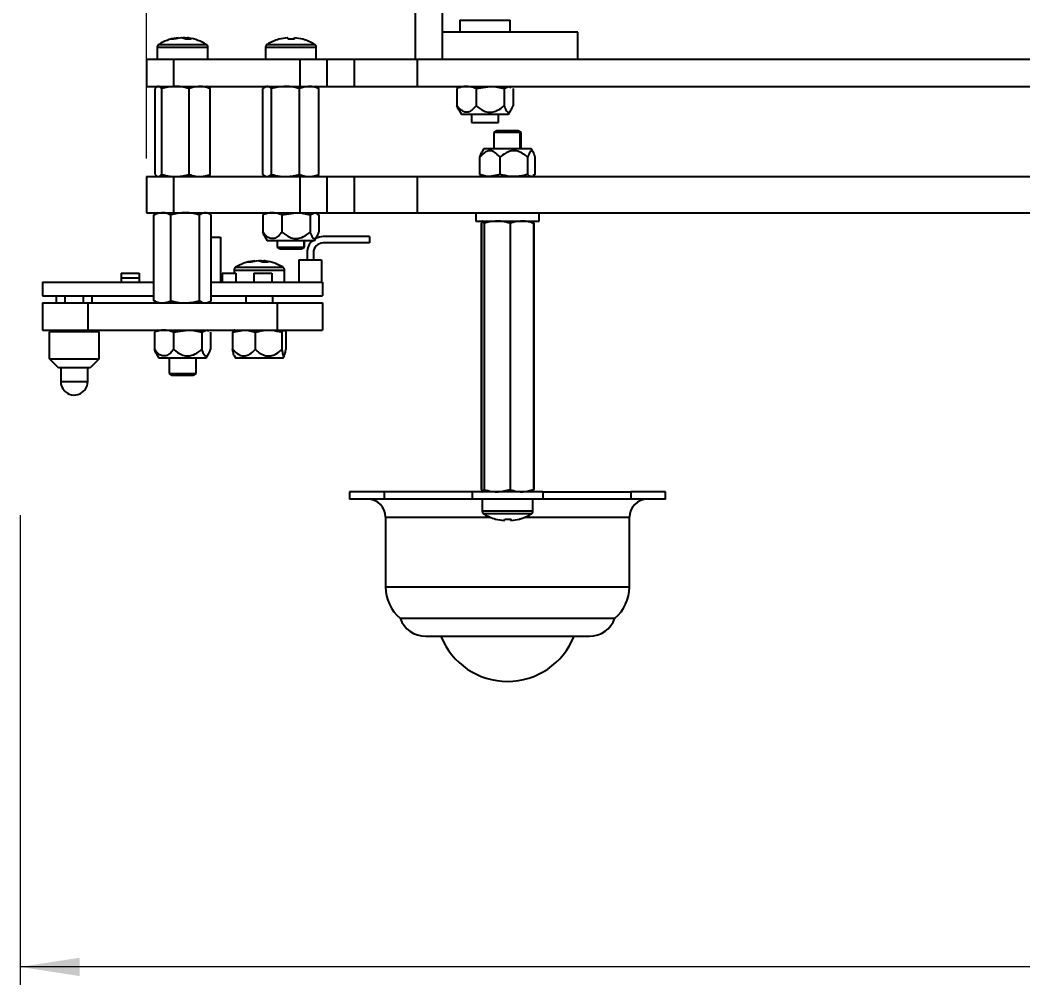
# Model space of a CAD drawing. Header units: millimetres. Extents: x 53 to 376, y 29 to 265.
# Drawn here: x 53.5 to 109, y 184.5 to 238 of the extents above; entities that cross this region are included whole.
import ezdxf

# ---------------------------------------------------------------- set-up
doc = ezdxf.new("R2010")
doc.units = ezdxf.units.MM
doc.styles.add('SLDTEXTSTYLE0', font='TXT', dxfattribs={"width": 0.75})
doc.dimstyles.new('SLDDIMSTYLE0', dxfattribs={"dimtxt": 3.5, "dimasz": 3.302, "dimexe": 0, "dimexo": 0.0625, "dimgap": 0.875, "dimtad": 1, "dimlfac": 2, "dimrnd": 1e-09, "dimzin": 4, "dimdsep": 46, "dimtxsty": 'SLDTEXTSTYLE0', "dimsah": 1, "dimcen": 0.09, "dimadec": 0, "dimazin": 1, "dimtfac": 1, "dimtofl": 0, "dimtmove": 0, "dimatfit": 3, "dimfxl": 0, "dimfrac": 2, "dimtolj": 1, "dimtzin": 12, "dimarcsym": 0})

# ---------------------------------------------------------------- blocks, each defined once
blk = doc.blocks.new('_D')
at = {"color": 7, "linetype": 'Continuous', "lineweight": 0}
for p, q in [((190.484, 226.312), (190.484, 184.535)), ((53.484, 210.562), (53.484, 184.535)), ((190.484, 185.535), (53.484, 185.535))]:
    blk.add_line(p, q, dxfattribs=at)
at = {"color": 7, "linetype": 'Continuous', "lineweight": 18}
for points in [[(53.484, 185.535), (56.786, 185.027), (56.786, 186.043)], [(190.484, 185.535), (187.182, 186.043), (187.182, 185.027)]]:
    blk.add_solid(points, dxfattribs=at)
at = {"color": 7, "linetype": 'Continuous', "lineweight": 18, "insert": (109.937, 190.047), "char_height": 3.5, "attachment_point": 1, "style": 'SLDTEXTSTYLE0'}
blk.add_mtext('274.00', dxfattribs=at)
blk = doc.blocks.new('_D_1')
at = {"color": 7, "linetype": 'Continuous', "lineweight": 0}
for p, q in [((60.484, 230.312), (60.484, 261.932)), ((165.484, 218.312), (165.484, 261.932)), ((165.484, 260.932), (60.484, 260.932))]:
    blk.add_line(p, q, dxfattribs=at)
at = {"color": 7, "linetype": 'Continuous', "lineweight": 18}
for points in [[(60.484, 260.932), (63.786, 260.424), (63.786, 261.44)], [(165.484, 260.932), (162.182, 261.44), (162.182, 260.424)]]:
    blk.add_solid(points, dxfattribs=at)
at = {"color": 7, "linetype": 'Continuous', "lineweight": 18, "insert": (116.619, 265.443), "char_height": 3.5, "attachment_point": 1, "style": 'SLDTEXTSTYLE0'}
blk.add_mtext('210.00', dxfattribs=at)

msp = doc.modelspace()

# ---------------------------------------------------------------- linework, layer by layer
at = {"color": 7, "linetype": 'Continuous', "lineweight": 25}
for p, q in [((75.3835, 235.8116), (75.3835, 246.3116)), ((76.8835, 235.8116), (76.8835, 241.2559)), ((77.8335, 237.9849), (77.8335, 237.3116)), ((80.6335, 237.3116), (80.6335, 237.9849)), ((76.8835, 235.8116), (76.8835, 237.3116)), ((84.3835, 237.3116), (76.8835, 237.3116)), ((84.3835, 235.8116), (84.3835, 237.3116)), ((62.2319, 236.9981), (62.2355, 236.9733)), ((62.5463, 236.9684), (62.5474, 236.9981)), ((62.7352, 236.9981), (62.724, 236.9204)), ((68.2919, 236.9981), (68.292, 236.9968)), ((68.6508, 236.9193), (68.6587, 236.9981)), ((68.6752, 236.9981), (68.6665, 236.9185)), ((61.0835, 236.4849), (61.0835, 235.8116)), ((63.8835, 235.8116), (63.8835, 236.4849)), ((67.0835, 236.4849), (67.0835, 235.8116)), ((69.8835, 235.8116), (69.8835, 236.4849)), ((60.4835, 235.8116), (60.4835, 234.3116)), ((60.4835, 235.8116), (61.9835, 235.8116)), ((61.9835, 235.8116), (61.9835, 234.3116)), ((61.9835, 235.8116), (68.9835, 235.8116)), ((68.9835, 235.8116), (68.9835, 234.3116)), ((68.9835, 235.8116), (70.4835, 235.8116)), ((70.4835, 235.8116), (70.4835, 234.3116)), ((70.4835, 235.8116), (71.9835, 235.8116)), ((71.9835, 235.8116), (71.9835, 234.3116)), ((71.9835, 235.8116), (75.4835, 235.8116)), ((75.4835, 235.8116), (75.4835, 234.3116)), ((75.4835, 235.8116), (116.4472, 235.8116)), ((60.4835, 234.3116), (61.9835, 234.3116)), ((60.9591, 229.4357), (60.9591, 234.1875)), ((61.1085, 234.3116), (61.0588, 234.2829)), ((61.3299, 229.4357), (61.3299, 234.1875)), ((61.9835, 234.3116), (68.9835, 234.3116)), ((62.8542, 229.4357), (62.8542, 234.1875)), ((64.0079, 234.1875), (63.8018, 234.3116)), ((63.9083, 234.2829), (63.8585, 234.3116)), ((63.8994, 234.2674), (64.0079, 234.1875)), ((64.0079, 229.4357), (64.0079, 234.1875)), ((66.9303, 229.4357), (66.9303, 234.1875)), ((67.1085, 234.3116), (67.0287, 234.2655)), ((67.4127, 229.4357), (67.4127, 234.1875)), ((68.966, 229.4357), (68.966, 234.1875)), ((68.9835, 234.3116), (70.4835, 234.3116)), ((70.0368, 234.1875), (69.8268, 234.3116)), ((69.9384, 234.2655), (69.8585, 234.3116)), ((69.9287, 234.2487), (70.0368, 234.1875)), ((70.0368, 229.4357), (70.0368, 234.1875)), ((70.4835, 234.3116), (71.9835, 234.3116)), ((71.9835, 234.3116), (75.4835, 234.3116)), ((75.4835, 234.3116), (116.4472, 234.3116)), ((77.787, 234.2459), (77.68, 234.1888)), ((77.68, 234.1888), (77.68, 233.2366)), ((77.8585, 234.3116), (77.7764, 234.2642)), ((78.7408, 234.1888), (79.5175, 234.3116)), ((78.7408, 234.1888), (78.7408, 233.2366)), ((80.2942, 234.1888), (80.5406, 234.3116)), ((80.2942, 234.1888), (80.2942, 233.2366)), ((80.6906, 234.2642), (80.6085, 234.3116)), ((80.787, 234.1888), (80.787, 233.2366)), ((77.7797, 233.0107), (77.7798, 233.0106)), ((77.7798, 233.0106), (77.9273, 232.7616)), ((78.2616, 232.7616), (77.9273, 232.7616)), ((80.5398, 232.7616), (78.2616, 232.7616)), ((78.4835, 232.7616), (78.4835, 232.3116)), ((79.9835, 232.3116), (79.9835, 232.7616)), ((80.5398, 232.7616), (80.6873, 233.0106)), ((78.4835, 232.3116), (79.9835, 232.3116)), ((79.8885, 231.851), (79.7335, 231.7615)), ((79.7335, 231.7615), (79.7335, 230.8616)), ((81.1639, 231.7615), (79.7335, 231.7615)), ((81.0233, 231.851), (79.8885, 231.851)), ((81.0233, 231.851), (81.1639, 231.7615)), ((81.0785, 231.851), (81.0233, 231.851)), ((81.2335, 231.7615), (81.0785, 231.851)), ((81.2335, 231.7615), (81.1639, 231.7615)), ((81.2335, 230.8616), (81.2335, 231.7615)), ((78.9494, 230.3866), (79.0596, 230.6581)), ((79.1773, 230.8616), (79.0575, 230.6594)), ((79.1773, 230.8616), (81.7898, 230.8616)), ((81.9096, 230.6594), (81.7898, 230.8616)), ((78.9494, 229.4344), (78.9494, 230.3866)), ((80.0706, 229.4344), (80.0706, 230.3866)), ((81.6047, 229.4344), (81.6047, 230.3866)), ((82.0177, 229.4344), (82.0177, 230.3866)), ((63.8018, 229.3116), (64.0079, 229.4357)), ((64.0079, 229.4357), (63.8995, 229.3353)), ((69.8268, 229.3116), (70.0368, 229.4357)), ((70.0368, 229.4357), (69.9286, 229.3587)), ((78.9494, 229.4344), (79.0595, 229.3689)), ((80.0706, 229.4344), (79.51, 229.3116)), ((82.0177, 229.4344), (81.9075, 229.3689)), ((60.4835, 229.3116), (60.4835, 227.3116)), ((60.4835, 229.3116), (61.9835, 229.3116)), ((61.0588, 229.3403), (61.0675, 229.3353)), ((61.0675, 229.3353), (61.1085, 229.3116)), ((61.9835, 229.3116), (61.9835, 227.3116)), ((61.9835, 229.3116), (68.9835, 229.3116)), ((63.8585, 229.3116), (63.8996, 229.3353)), ((63.8996, 229.3353), (63.9083, 229.3403)), ((67.0356, 229.3537), (67.1085, 229.3116)), ((68.9835, 229.3116), (68.9835, 227.3116)), ((68.9835, 229.3116), (70.4835, 229.3116)), ((69.8585, 229.3116), (69.9314, 229.3537)), ((70.4835, 229.3116), (70.4835, 227.3116)), ((70.4835, 229.3116), (71.9835, 229.3116)), ((71.9835, 229.3116), (71.9835, 227.3116)), ((71.9835, 229.3116), (75.4835, 229.3116)), ((75.4835, 229.3116), (75.4835, 227.3116)), ((75.4835, 229.3116), (116.4472, 229.3116)), ((79.047, 229.3471), (79.1085, 229.3116)), ((81.8585, 229.3116), (81.9201, 229.3471)), ((60.4835, 227.3116), (61.9835, 227.3116)), ((60.9023, 227.1875), (60.9766, 227.227)), ((61.1085, 227.3116), (60.9729, 227.2333)), ((61.9835, 227.3116), (68.9835, 227.3116)), ((63.9941, 227.2333), (63.8585, 227.3116)), ((63.9979, 227.2311), (63.9941, 227.2333)), ((67.037, 227.2459), (66.93, 227.1888)), ((67.1085, 227.3116), (67.0264, 227.2642)), ((67.9908, 227.1888), (68.7675, 227.3116)), ((68.9835, 227.3116), (70.4835, 227.3116)), ((69.5442, 227.1888), (69.7906, 227.3116)), ((69.9406, 227.2642), (69.8585, 227.3116)), ((69.93, 227.2459), (70.037, 227.1888)), ((70.4835, 227.3116), (71.9835, 227.3116)), ((71.9835, 227.3116), (75.4835, 227.3116)), ((75.4835, 227.3116), (116.4472, 227.3116)), ((78.7335, 227.3116), (78.7335, 227.301)), ((78.7335, 227.301), (78.7335, 226.851)), ((78.7335, 227.301), (79.6799, 227.301)), ((79.6799, 227.301), (82.2335, 227.301)), ((79.7335, 227.3116), (79.7335, 227.301)), ((81.2335, 227.301), (81.2335, 227.3116)), ((82.2335, 227.301), (82.2335, 227.3116)), ((82.2335, 226.851), (82.2335, 227.301)), ((60.9023, 222.4357), (60.9023, 227.1875)), ((61.8377, 222.4357), (61.8377, 227.1875)), ((63.4189, 222.4357), (63.4189, 227.1875)), ((64.0647, 222.4357), (64.0647, 227.1875)), ((66.93, 227.1888), (66.93, 226.2366)), ((67.9908, 227.1888), (67.9908, 226.2366)), ((69.5442, 227.1888), (69.5442, 226.2366)), ((70.037, 227.1888), (70.037, 226.2366)), ((78.7335, 226.851), (79.6799, 226.851)), ((79.0239, 226.7269), (79.0239, 211.9752)), ((79.0412, 226.7269), (79.0412, 211.9752)), ((79.1085, 226.851), (79.0992, 226.8456)), ((79.1828, 226.7269), (79.1828, 211.9752)), ((79.6799, 226.851), (82.2335, 226.851)), ((80.6251, 226.7269), (80.6251, 211.9752)), ((81.7308, 226.851), (81.9258, 226.7269)), ((81.8678, 226.8456), (81.8585, 226.851)), ((81.866, 226.8424), (81.9258, 226.7269)), ((81.8734, 226.8424), (81.8678, 226.8456)), ((81.9258, 226.7269), (81.9258, 211.9752)), ((81.9432, 226.7269), (81.9432, 211.9752)), ((64.0647, 225.9616), (64.5835, 225.9616)), ((64.5835, 225.9616), (64.5835, 223.4616)), ((67.0297, 226.0107), (67.0298, 226.0106)), ((67.0298, 226.0106), (67.1773, 225.7616)), ((67.5116, 225.7616), (67.1773, 225.7616)), ((69.7898, 225.7616), (67.5116, 225.7616)), ((67.7335, 225.7616), (67.7335, 225.4011)), ((69.2335, 225.4011), (69.2335, 225.7616)), ((69.7898, 225.7616), (69.9373, 226.0106)), ((72.8356, 225.9872), (70.276, 225.9872)), ((72.8356, 225.6372), (70.276, 225.6372)), ((72.8356, 225.9872), (72.8356, 225.6372)), ((67.7335, 225.4011), (67.8885, 225.3116)), ((67.7335, 225.4011), (69.2162, 225.4011)), ((67.8885, 225.3116), (69.0648, 225.3116)), ((69.0648, 225.3116), (69.2162, 225.4011)), ((69.0648, 225.3116), (69.0785, 225.3116)), ((69.0785, 225.3116), (69.2335, 225.4011)), ((69.2162, 225.4011), (69.2335, 225.4011)), ((69.3835, 225.0947), (69.3835, 224.7116)), ((69.7335, 225.0947), (69.7335, 224.7116)), ((66.4819, 224.6481), (66.4855, 224.6233)), ((66.7963, 224.6184), (66.7974, 224.6481)), ((66.9852, 224.6481), (66.974, 224.5704)), ((68.9335, 224.7116), (68.9335, 223.4616)), ((68.9335, 224.7116), (70.1835, 224.7116)), ((70.1835, 224.7116), (70.1835, 223.4616)), ((59.0892, 223.9616), (60.0892, 223.9616)), ((59.0892, 223.9616), (59.0892, 223.7116)), ((60.0892, 223.9616), (60.0892, 223.4616)), ((64.6835, 223.9616), (64.6835, 223.4616)), ((64.6835, 223.9616), (65.4335, 223.9616)), ((65.3335, 224.1349), (65.3335, 223.9616)), ((65.4335, 223.9616), (65.4335, 223.4616)), ((66.4335, 223.9616), (66.4335, 223.4616)), ((66.4335, 223.9616), (67.4335, 223.9616)), ((67.4335, 223.9616), (67.4335, 223.4616)), ((68.1335, 223.4616), (68.1335, 224.1349)), ((54.7335, 223.4616), (54.7335, 222.7116)), ((54.7335, 223.4616), (60.9023, 223.4616)), ((59.0835, 223.7116), (60.0835, 223.7116)), ((59.0835, 223.7116), (59.0835, 223.4616)), ((60.0835, 223.7116), (60.0835, 223.4616)), ((64.0647, 223.4616), (70.2335, 223.4616)), ((70.2335, 223.4616), (70.2335, 222.7116)), ((54.7335, 222.7116), (60.9023, 222.7116)), ((54.7335, 222.3116), (54.7335, 220.8116)), ((54.7335, 222.3116), (57.2335, 222.3116)), ((55.4835, 222.7116), (55.4835, 222.3116)), ((55.9835, 222.3116), (55.9835, 222.7116)), ((56.9835, 222.7116), (56.9835, 222.3116)), ((57.2335, 222.3116), (57.2335, 220.8116)), ((57.2335, 222.3116), (67.7335, 222.3116)), ((57.4835, 222.3116), (57.4835, 222.7116)), ((60.9763, 222.4045), (60.9023, 222.4357)), ((60.9691, 222.3921), (61.1085, 222.3116)), ((63.8585, 222.3116), (63.9979, 222.3921)), ((64.0647, 222.7116), (70.2335, 222.7116)), ((65.9835, 222.7116), (65.9835, 222.3116)), ((67.4835, 222.3116), (67.4835, 222.7116)), ((67.7335, 222.3116), (67.7335, 220.8116)), ((67.7335, 222.3116), (70.2335, 222.3116)), ((70.2335, 222.3116), (70.2335, 220.8116)), ((54.7335, 220.8116), (57.2335, 220.8116)), ((57.8585, 220.7116), (55.1085, 220.7116)), ((55.1085, 219.2116), (55.1085, 220.7116)), ((55.4835, 220.8116), (55.4835, 220.7116)), ((55.9835, 220.7116), (55.9835, 220.8116)), ((56.9835, 220.8116), (56.9835, 220.7116)), ((57.2335, 220.8116), (67.7335, 220.8116)), ((57.4835, 220.7116), (57.4835, 220.8116)), ((57.8585, 219.2116), (57.8585, 220.7116)), ((61.037, 220.7459), (60.93, 220.6888)), ((60.93, 220.6888), (60.93, 219.7366)), ((61.1085, 220.8116), (61.0264, 220.7642)), ((61.9908, 220.6888), (62.7675, 220.8116)), ((61.9908, 220.6888), (61.9908, 219.7366)), ((63.5442, 220.6888), (63.7906, 220.8116)), ((63.5442, 220.6888), (63.5442, 219.7366)), ((63.9406, 220.7642), (63.8585, 220.8116)), ((64.037, 220.6888), (64.037, 219.7366)), ((65.2586, 220.6888), (65.8818, 220.8116)), ((65.2586, 220.6888), (65.2586, 219.7366)), ((66.5049, 220.6888), (66.5049, 219.7366)), ((67.7335, 220.8116), (70.2335, 220.8116)), ((67.9799, 220.6888), (68.0942, 220.8116)), ((67.9799, 220.6888), (67.9799, 219.7366)), ((68.2085, 220.6888), (68.2085, 219.7366)), ((61.0297, 219.5107), (61.0298, 219.5106)), ((61.0298, 219.5106), (61.1773, 219.2616)), ((63.7898, 219.2616), (63.9373, 219.5106)), ((55.1085, 219.2116), (57.8585, 219.2116)), ((55.6085, 218.7116), (55.1085, 219.2116)), ((57.8585, 219.2116), (57.3585, 218.7116)), ((61.5116, 219.2616), (61.1773, 219.2616)), ((63.7898, 219.2616), (61.5116, 219.2616)), ((61.7335, 219.2616), (61.7335, 218.4011)), ((63.2335, 218.4011), (63.2335, 219.2616)), ((65.3385, 219.4113), (65.3411, 219.407)), ((65.3411, 219.407), (65.4273, 219.2616)), ((68.0398, 219.2616), (65.4273, 219.2616)), ((68.0398, 219.2616), (68.1259, 219.407)), ((68.1259, 219.407), (68.1285, 219.4113)), ((57.3585, 218.7116), (55.6085, 218.7116)), ((55.7335, 218.7116), (55.7335, 217.9616)), ((57.2335, 217.9616), (57.2335, 218.7116)), ((61.7335, 218.4011), (61.8885, 218.3116)), ((61.7335, 218.4011), (63.2335, 218.4011)), ((61.8885, 218.3116), (63.0785, 218.3116)), ((63.0785, 218.3116), (63.2335, 218.4011)), ((71.7335, 211.851), (71.7335, 211.451)), ((73.6531, 211.851), (71.7335, 211.851)), ((73.6531, 211.851), (73.6531, 211.451)), ((78.532, 211.851), (73.6531, 211.851)), ((78.532, 211.851), (78.532, 211.451)), ((82.4351, 211.851), (78.532, 211.851)), ((79.0972, 211.8576), (79.1085, 211.851)), ((81.9258, 211.9752), (81.7308, 211.851)), ((81.8585, 211.851), (81.8699, 211.8576)), ((81.8699, 211.8576), (81.8736, 211.8597)), ((82.4351, 211.851), (82.4351, 211.451)), ((82.4351, 211.851), (87.314, 211.851)), ((87.314, 211.851), (87.314, 211.451)), ((89.2335, 211.851), (87.314, 211.851)), ((89.2335, 211.451), (89.2335, 211.851)), ((73.6531, 211.451), (71.7335, 211.451)), ((78.532, 211.451), (73.6531, 211.451)), ((82.4351, 211.451), (78.532, 211.451)), ((79.0835, 211.451), (79.0835, 210.7777)), ((81.8835, 210.7777), (81.8835, 211.451)), ((87.314, 211.451), (82.4351, 211.451)), ((89.2335, 211.451), (87.314, 211.451)), ((73.7335, 210.451), (73.7335, 206.5715)), ((80.2932, 210.2645), (80.2933, 210.2656)), ((80.6521, 210.3436), (80.6601, 210.2645)), ((80.6739, 210.2645), (80.6652, 210.3443)), ((87.2335, 206.5715), (87.2335, 210.451)), ((74.5335, 204.851), (80.4835, 204.851)), ((80.4835, 204.851), (86.4335, 204.851)), ((75.9477, 203.851), (85.0193, 203.851))]:
    msp.add_line(p, q, dxfattribs=at)
at = {"color": 8, "linetype": 'Continuous', "lineweight": 25}
for p, q in [((77.8335, 237.9849), (80.6335, 237.9849)), ((61.1689, 236.638), (63.7982, 236.638)), ((67.1689, 236.638), (69.7982, 236.638)), ((61.0835, 236.4849), (63.8835, 236.4849)), ((67.0835, 236.4849), (69.8835, 236.4849)), ((81.1639, 231.7615), (81.1639, 230.8616)), ((81.1639, 227.3116), (81.1639, 227.301)), ((69.2162, 225.4011), (69.2162, 225.7616)), ((65.3335, 224.1349), (68.1335, 224.1349)), ((65.4189, 224.288), (68.0482, 224.288)), ((55.7335, 217.9616), (57.2335, 217.9616)), ((81.8835, 210.7777), (79.0835, 210.7777)), ((81.7982, 210.6246), (79.1689, 210.6246)), ((73.7335, 210.451), (79.5037, 210.451)), ((81.4633, 210.451), (87.2335, 210.451)), ((87.2335, 206.5715), (73.7335, 206.5715))]:
    msp.add_line(p, q, dxfattribs=at)
at = {"color": 7, "linetype": 'Continuous', "lineweight": 25, "flags": 128}
for points in [[(69.137, 236.9203), (69.139, 236.9213), (69.1417, 236.9223), (69.1439, 236.9226), (69.1456, 236.9223), (69.1469, 236.9213), (69.1477, 236.9196), (69.148, 236.9173)], [(81.1469, 210.3453), (81.1469, 210.343), (81.1465, 210.3413), (81.1455, 210.3403), (81.1441, 210.34), (81.1422, 210.3403), (81.1399, 210.3413), (81.1374, 210.3428)]]:
    msp.add_lwpolyline(points, dxfattribs=at)
at = {"color": 7, "linetype": 'Continuous', "lineweight": 25}
for centre, radius, start, end in [((61.2635, 236.4849), 0.18, 121.7263, 180), ((62.4835, 234.5116), 2.5, 98.19831, 121.7263), ((62.3876, 235.1778), 1.8269, 94.88951, 107.79732), ((61.9188, 236.1667), 0.7559, 83.19729, 96.80271), ((62.5861, 235.0629), 1.9423, 94.91488, 107.30528), ((62.3006, 236.2047), 0.8023, 62.65372, 81.46799), ((62.6497, 236.2795), 0.7258, 98.10146, 103.23387), ((62.3855, 235.0955), 1.9095, 79.55789, 85.13682), ((62.8196, 234.7918), 2.1309, 85.95097, 94.04903), ((62.6341, 236.3221), 0.6835, 60.55341, 81.49451), ((62.5775, 235.1611), 1.8438, 81.81422, 85.09459), ((62.4835, 234.5116), 2.5, 58.2737, 81.80169), ((63.7035, 236.4849), 0.18, 0, 58.2737), ((67.2635, 236.4849), 0.18, 121.7263, 180), ((68.4835, 234.5116), 2.5, 105.34572, 121.7263), ((68.4747, 234.5042), 2.5006, 94.19284, 105.19944), ((67.822, 236.904), 0.0185, 46.11237, 90.36874), ((68.4922, 234.4925), 2.5123, 94.19459, 105.16701), ((68.0407, 236.8534), 0.3043, 12.1268, 28.39257), ((68.4538, 234.0455), 2.8772, 89.40731, 92.31773), ((68.5131, 234.0437), 2.8789, 86.51682, 93.48318), ((68.9264, 236.8534), 0.3043, 151.60743, 167.8732), ((68.4284, 236.9174), 0.2597, 359.9755, 18.09931), ((68.4924, 234.5042), 2.5006, 74.80056, 85.80716), ((68.4835, 234.5116), 2.5, 58.2737, 74.65428), ((69.7035, 236.4849), 0.18, 0, 58.2737), ((70.276, 225.0947), 0.8924, 131.64675, 180), ((70.276, 225.0947), 0.5424, 90, 180), ((70.276, 225.0947), 0.8924, 90, 117.5202), ((66.7335, 222.1616), 2.5, 98.19831, 121.7263), ((66.6376, 222.8277), 1.827, 94.88981, 107.79695), ((66.1688, 223.8167), 0.7559, 83.19694, 96.80306), ((66.8361, 222.7129), 1.9424, 94.91482, 107.30508), ((66.5506, 223.8546), 0.8024, 62.65462, 81.46718), ((66.8986, 223.9353), 0.7199, 98.08031, 103.25502), ((66.6355, 222.745), 1.9099, 79.55854, 85.13617), ((67.0696, 222.442), 2.1307, 85.95064, 94.04936), ((66.8841, 223.9722), 0.6834, 60.55207, 81.49594), ((66.8287, 222.8213), 1.8334, 81.80498, 85.10384), ((66.7335, 222.1616), 2.5, 58.2737, 81.80169), ((65.5135, 224.1349), 0.18, 121.7263, 180), ((67.9535, 224.1349), 0.18, 0, 58.2737), ((56.4835, 217.9616), 0.75, 180, 211.76855), ((56.4835, 217.9616), 0.75, 211.76855, 0), ((72.7335, 210.451), 1, 0, 90), ((88.2335, 210.451), 1, 90, 180), ((79.2635, 210.7777), 0.18, 180, 238.2737), ((80.4835, 212.751), 2.5, 238.2737, 254.65828), ((80.4835, 212.751), 2.5, 285.34172, 301.7263), ((81.7035, 210.7777), 0.18, 301.7263, 0), ((80.4761, 212.7609), 2.5031, 254.80782, 265.80814), ((79.8208, 210.3578), 0.0177, 274.23382, 315.34646), ((80.4908, 212.7707), 2.5129, 254.83506, 265.80663), ((79.9918, 210.412), 0.348, 334.92939, 348.9546), ((80.4586, 213.2166), 2.8766, 267.49215, 270.49706), ((80.5083, 213.2207), 2.8807, 266.51791, 273.48209), ((80.9756, 210.4121), 0.3483, 191.04966, 205.06158), ((80.4909, 212.7609), 2.5031, 274.19186, 285.19218), ((80.3795, 210.3396), 0.3038, 345.69601, 1.07783), ((75.9835, 206.5715), 2.25, 180, 229.87597), ((84.9835, 206.5715), 2.25, 310.12403, 0), ((75.9477, 205.351), 1.5, 199.47122, 270), ((85.0193, 205.351), 1.5, 270, 340.52878), ((80.4835, 205.3198), 3.9688, 201.72047, 270), ((80.4835, 205.3198), 3.9688, 270, 338.27953)]:
    msp.add_arc(centre, radius, start, end, dxfattribs=at)
for points, knots in [([(61.3299, 234.1875), (61.2939, 234.2263), (61.2264, 234.2994), (61.1001, 234.3289), (61.0137, 234.2422), (60.9591, 234.1875)], [0, 0, 0, 0, 0.29565211, 0.55528362, 1, 1, 1, 1]), ([(62.8542, 234.1875), (62.7064, 234.2263), (62.4288, 234.2994), (61.9096, 234.3289), (61.5542, 234.2422), (61.3299, 234.1875)], [0, 0, 0, 0, 0.2956537, 0.5552813, 1, 1, 1, 1]), ([(64.0079, 234.1875), (63.896, 234.2263), (63.6859, 234.2994), (63.293, 234.3289), (63.024, 234.2422), (62.8542, 234.1875)], [0, 0, 0, 0, 0.2956533, 0.5552834, 1, 1, 1, 1]), ([(67.4127, 234.1875), (67.3659, 234.2263), (67.278, 234.2994), (67.1137, 234.3289), (67.0013, 234.2422), (66.9303, 234.1875)], [0, 0, 0, 0, 0.2956525, 0.5552818, 1, 1, 1, 1]), ([(68.966, 234.1875), (68.8153, 234.2263), (68.5324, 234.2994), (68.0034, 234.3289), (67.6413, 234.2422), (67.4127, 234.1875)], [0, 0, 0, 0, 0.2956541, 0.5552828, 1, 1, 1, 1]), ([(70.0368, 234.1875), (69.933, 234.2263), (69.7379, 234.2994), (69.3732, 234.3289), (69.1236, 234.2422), (68.966, 234.1875)], [0, 0, 0, 0, 0.2956531, 0.5552843, 1, 1, 1, 1]), ([(78.2104, 234.3116), (78.1622, 234.3098), (77.9827, 234.303), (77.8079, 234.237), (77.68, 234.1888)], [0, 0, 0, 0, 0.2686352, 1, 1, 1, 1]), ([(78.7408, 234.1888), (78.6962, 234.2073), (78.5234, 234.2793), (78.3437, 234.2978), (78.2104, 234.3116)], [0, 0, 0, 0, 0.2575505, 1, 1, 1, 1]), ([(79.5175, 234.3116), (79.5359, 234.3115), (79.7982, 234.3097), (80.0552, 234.2471), (80.2942, 234.1888)], [0, 0, 0, 0, 0.0701511, 1, 1, 1, 1]), ([(80.5406, 234.3116), (80.5465, 234.3116), (80.5935, 234.3112), (80.6397, 234.2764), (80.6801, 234.2459)], [0, 0, 0, 0, 0.12406268, 1, 1, 1, 1]), ([(77.7871, 233.0149), (77.771, 233.0378), (77.7319, 233.0936), (77.6993, 233.1835), (77.68, 233.2366)], [0, 0, 0, 0, 0.4095772, 1, 1, 1, 1]), ([(78.7408, 233.2366), (78.6889, 233.1749), (78.5722, 233.0364), (78.3778, 232.8954), (78.1655, 232.863), (77.9357, 232.9545), (77.7813, 233.1104), (77.6894, 233.2249), (77.68, 233.2366)], [0, 0, 0, 0, 0.1677328, 0.3769165, 0.5370124, 0.6969869, 0.9691363, 1, 1, 1, 1]), ([(78.7408, 233.2366), (78.8794, 233.1278), (79.0964, 232.9575), (79.4617, 232.8603), (79.792, 232.9025), (80.0691, 233.0523), (80.2324, 233.186), (80.2942, 233.2366)], [0, 0, 0, 0, 0.2991385, 0.4681427, 0.6379822, 0.8628325, 1, 1, 1, 1]), ([(80.2942, 233.2366), (80.3382, 233.1278), (80.4071, 232.9575), (80.5229, 232.8603), (80.6277, 232.9025), (80.7156, 233.0523), (80.7674, 233.186), (80.787, 233.2366)], [0, 0, 0, 0, 0.2991382, 0.4681419, 0.6379815, 0.8628317, 1, 1, 1, 1]), ([(80.0706, 230.3866), (79.9705, 230.4954), (79.8139, 230.6657), (79.5503, 230.7629), (79.3119, 230.7207), (79.1119, 230.5709), (78.994, 230.4372), (78.9494, 230.3866)], [0, 0, 0, 0, 0.2991383, 0.4681412, 0.6379815, 0.8628316, 1, 1, 1, 1]), ([(81.6047, 230.3866), (81.5297, 230.4483), (81.361, 230.5868), (81.0797, 230.7278), (80.7728, 230.7602), (80.4404, 230.6687), (80.217, 230.5128), (80.0841, 230.3983), (80.0706, 230.3866)], [0, 0, 0, 0, 0.16773233, 0.37691635, 0.53701173, 0.6969882, 0.96913683, 1, 1, 1, 1]), ([(82.0177, 230.3866), (81.9808, 230.4954), (81.9231, 230.6657), (81.826, 230.7629), (81.7382, 230.7207), (81.6646, 230.5709), (81.6212, 230.4372), (81.6047, 230.3866)], [0, 0, 0, 0, 0.2991378, 0.4681419, 0.6379814, 0.8628312, 1, 1, 1, 1]), ([(60.9591, 229.4357), (60.9951, 229.3969), (61.0626, 229.3238), (61.1889, 229.2943), (61.2753, 229.381), (61.3299, 229.4357)], [0, 0, 0, 0, 0.2956532, 0.5552836, 1, 1, 1, 1]), ([(61.3299, 229.4357), (61.4777, 229.3969), (61.7553, 229.3238), (62.2745, 229.2943), (62.6299, 229.381), (62.8542, 229.4357)], [0, 0, 0, 0, 0.2956538, 0.5552819, 1, 1, 1, 1]), ([(62.8542, 229.4357), (62.9661, 229.3969), (63.1763, 229.3238), (63.5692, 229.2943), (63.8381, 229.381), (64.0079, 229.4357)], [0, 0, 0, 0, 0.2956533, 0.5552834, 1, 1, 1, 1]), ([(66.9303, 229.4357), (66.977, 229.3969), (67.0649, 229.3238), (67.2292, 229.2943), (67.3417, 229.381), (67.4127, 229.4357)], [0, 0, 0, 0, 0.2956547, 0.5552846, 1, 1, 1, 1]), ([(67.4127, 229.4357), (67.5633, 229.3969), (67.8462, 229.3238), (68.3753, 229.2943), (68.7373, 229.381), (68.966, 229.4357)], [0, 0, 0, 0, 0.29565193, 0.55528284, 1, 1, 1, 1]), ([(68.966, 229.4357), (69.0698, 229.3969), (69.2649, 229.3238), (69.6296, 229.2943), (69.8792, 229.381), (70.0368, 229.4357)], [0, 0, 0, 0, 0.2956516, 0.5552827, 1, 1, 1, 1]), ([(79.51, 229.3116), (79.4967, 229.3117), (79.3074, 229.3135), (79.1219, 229.3761), (78.9494, 229.4344)], [0, 0, 0, 0, 0.0701489, 1, 1, 1, 1]), ([(80.8376, 229.3116), (80.7679, 229.3134), (80.5083, 229.3202), (80.2555, 229.3862), (80.0706, 229.4344)], [0, 0, 0, 0, 0.26863078, 1, 1, 1, 1]), ([(81.6047, 229.4344), (81.5403, 229.4159), (81.2903, 229.3439), (81.0305, 229.3254), (80.8376, 229.3116)], [0, 0, 0, 0, 0.2575508, 1, 1, 1, 1]), ([(81.8112, 229.3116), (81.8063, 229.3117), (81.7366, 229.3135), (81.6683, 229.3761), (81.6047, 229.4344)], [0, 0, 0, 0, 0.0701504, 1, 1, 1, 1]), ([(61.8377, 227.1875), (61.747, 227.2263), (61.5767, 227.2994), (61.2581, 227.3289), (61.04, 227.2422), (60.9023, 227.1875)], [0, 0, 0, 0, 0.2956508, 0.5552839, 1, 1, 1, 1]), ([(63.4189, 227.1875), (63.2656, 227.2263), (62.9776, 227.2994), (62.439, 227.3289), (62.0705, 227.2422), (61.8377, 227.1875)], [0, 0, 0, 0, 0.2956495, 0.5552839, 1, 1, 1, 1]), ([(64.0647, 227.1875), (64.0021, 227.2263), (63.8845, 227.2994), (63.6645, 227.3289), (63.514, 227.2422), (63.4189, 227.1875)], [0, 0, 0, 0, 0.2956519, 0.5552825, 1, 1, 1, 1]), ([(67.4604, 227.3116), (67.4122, 227.3098), (67.2327, 227.303), (67.0579, 227.237), (66.93, 227.1888)], [0, 0, 0, 0, 0.2686338, 1, 1, 1, 1]), ([(67.9908, 227.1888), (67.9462, 227.2073), (67.7734, 227.2793), (67.5937, 227.2978), (67.4604, 227.3116)], [0, 0, 0, 0, 0.2575526, 1, 1, 1, 1]), ([(68.7675, 227.3116), (68.7859, 227.3115), (69.0482, 227.3097), (69.3052, 227.2471), (69.5442, 227.1888)], [0, 0, 0, 0, 0.07015096, 1, 1, 1, 1]), ([(79.1828, 226.7269), (79.1691, 226.7658), (79.1433, 226.8388), (79.0951, 226.8683), (79.0621, 226.7816), (79.0412, 226.7269)], [0, 0, 0, 0, 0.29565311, 0.55528386, 1, 1, 1, 1]), ([(80.6251, 226.7269), (80.4852, 226.7658), (80.2225, 226.8388), (79.7313, 226.8683), (79.3951, 226.7816), (79.1828, 226.7269)], [0, 0, 0, 0, 0.29565344, 0.55528304, 1, 1, 1, 1]), ([(81.9258, 226.7269), (81.7997, 226.7658), (81.5628, 226.8388), (81.1197, 226.8683), (80.8165, 226.7816), (80.6251, 226.7269)], [0, 0, 0, 0, 0.2956522, 0.5552826, 1, 1, 1, 1]), ([(67.0371, 226.0149), (67.021, 226.0378), (66.9819, 226.0936), (66.9493, 226.1835), (66.93, 226.2366)], [0, 0, 0, 0, 0.40958364, 1, 1, 1, 1]), ([(67.9908, 226.2366), (67.9389, 226.1749), (67.8222, 226.0364), (67.6278, 225.8954), (67.4155, 225.863), (67.1857, 225.9545), (67.0313, 226.1104), (66.9394, 226.2249), (66.93, 226.2366)], [0, 0, 0, 0, 0.1677336, 0.3769168, 0.537012, 0.6969885, 0.9691356, 1, 1, 1, 1]), ([(67.9908, 226.2366), (68.1294, 226.1278), (68.3464, 225.9575), (68.7117, 225.8603), (69.042, 225.9025), (69.3191, 226.0523), (69.4824, 226.186), (69.5442, 226.2366)], [0, 0, 0, 0, 0.2991386, 0.4681428, 0.6379825, 0.8628325, 1, 1, 1, 1]), ([(69.5442, 226.2366), (69.5882, 226.1278), (69.6571, 225.9575), (69.7729, 225.8603), (69.8777, 225.9025), (69.9656, 226.0523), (70.0174, 226.186), (70.037, 226.2366)], [0, 0, 0, 0, 0.29913859, 0.46814245, 0.63798124, 0.86283164, 1, 1, 1, 1]), ([(60.9023, 222.4357), (60.9931, 222.3969), (61.1634, 222.3238), (61.482, 222.2943), (61.7001, 222.381), (61.8377, 222.4357)], [0, 0, 0, 0, 0.2956535, 0.555282, 1, 1, 1, 1]), ([(61.8377, 222.4357), (61.9911, 222.3969), (62.2791, 222.3238), (62.8176, 222.2943), (63.1862, 222.381), (63.4189, 222.4357)], [0, 0, 0, 0, 0.2956543, 0.5552838, 1, 1, 1, 1]), ([(63.4189, 222.4357), (63.4816, 222.3969), (63.5992, 222.3238), (63.8191, 222.2943), (63.9697, 222.381), (64.0647, 222.4357)], [0, 0, 0, 0, 0.29565491, 0.55528346, 1, 1, 1, 1]), ([(61.4604, 220.8116), (61.4122, 220.8098), (61.2327, 220.803), (61.0579, 220.737), (60.93, 220.6888)], [0, 0, 0, 0, 0.2686292, 1, 1, 1, 1]), ([(61.9908, 220.6888), (61.9462, 220.7073), (61.7734, 220.7793), (61.5937, 220.7978), (61.4604, 220.8116)], [0, 0, 0, 0, 0.2575487, 1, 1, 1, 1]), ([(62.7675, 220.8116), (62.7859, 220.8115), (63.0482, 220.8097), (63.3052, 220.7471), (63.5442, 220.6888)], [0, 0, 0, 0, 0.0701464, 1, 1, 1, 1]), ([(63.7906, 220.8116), (63.7965, 220.8116), (63.8435, 220.8112), (63.8897, 220.7764), (63.9301, 220.7459)], [0, 0, 0, 0, 0.1240576, 1, 1, 1, 1]), ([(65.3729, 220.8116), (65.3702, 220.8115), (65.3315, 220.8097), (65.2937, 220.7471), (65.2586, 220.6888)], [0, 0, 0, 0, 0.0701509, 1, 1, 1, 1]), ([(65.8818, 220.8116), (65.8965, 220.8115), (66.107, 220.8097), (66.3132, 220.7471), (66.5049, 220.6888)], [0, 0, 0, 0, 0.0701503, 1, 1, 1, 1]), ([(66.5049, 220.6888), (66.5669, 220.7073), (66.8072, 220.7793), (67.057, 220.7978), (67.2424, 220.8116)], [0, 0, 0, 0, 0.2575486, 1, 1, 1, 1]), ([(67.2424, 220.8116), (67.3095, 220.8098), (67.5591, 220.803), (67.8022, 220.737), (67.9799, 220.6888)], [0, 0, 0, 0, 0.2686349, 1, 1, 1, 1]), ([(68.0942, 220.8116), (68.0969, 220.8115), (68.1355, 220.8097), (68.1733, 220.7471), (68.2085, 220.6888)], [0, 0, 0, 0, 0.0701509, 1, 1, 1, 1]), ([(61.0371, 219.5149), (61.021, 219.5378), (60.9819, 219.5936), (60.9493, 219.6835), (60.93, 219.7366)], [0, 0, 0, 0, 0.4095824, 1, 1, 1, 1]), ([(61.9908, 219.7366), (61.9388, 219.6749), (61.8222, 219.5364), (61.6278, 219.3954), (61.4155, 219.363), (61.1857, 219.4545), (61.0313, 219.6104), (60.9394, 219.7249), (60.93, 219.7366)], [0, 0, 0, 0, 0.16773488, 0.37691723, 0.53701269, 0.69698805, 0.96913668, 1, 1, 1, 1]), ([(61.9908, 219.7366), (62.1294, 219.6278), (62.3464, 219.4575), (62.7117, 219.3603), (63.042, 219.4025), (63.3191, 219.5523), (63.4824, 219.686), (63.5442, 219.7366)], [0, 0, 0, 0, 0.29914039, 0.46814457, 0.63798234, 0.86283252, 1, 1, 1, 1]), ([(63.5442, 219.7366), (63.5882, 219.6278), (63.6571, 219.4575), (63.7729, 219.3603), (63.8777, 219.4025), (63.9656, 219.5523), (64.0174, 219.686), (64.037, 219.7366)], [0, 0, 0, 0, 0.29913853, 0.46814238, 0.63798115, 0.8628317, 1, 1, 1, 1]), ([(65.344, 219.4087), (65.342, 219.4101), (65.3209, 219.4244), (65.2918, 219.5567), (65.2677, 219.6872), (65.2586, 219.7366)], [0, 0, 0, 0, 0.0624536, 0.6447645, 1, 1, 1, 1]), ([(65.2586, 219.7366), (65.3698, 219.6278), (65.5439, 219.4575), (65.837, 219.3603), (66.102, 219.4025), (66.3243, 219.5523), (66.4553, 219.686), (66.5049, 219.7366)], [0, 0, 0, 0, 0.299137, 0.4681417, 0.6379806, 0.862832, 1, 1, 1, 1]), ([(66.5049, 219.7366), (66.5771, 219.6749), (66.7393, 219.5364), (67.0097, 219.3954), (67.3048, 219.363), (67.6244, 219.4545), (67.8391, 219.6104), (67.9669, 219.7249), (67.9799, 219.7366)], [0, 0, 0, 0, 0.1677323, 0.3769168, 0.5370121, 0.6969882, 0.9691368, 1, 1, 1, 1]), ([(67.9799, 219.7366), (68.0003, 219.6278), (68.0322, 219.4575), (68.086, 219.3603), (68.1346, 219.4025), (68.1754, 219.5523), (68.1994, 219.686), (68.2085, 219.7366)], [0, 0, 0, 0, 0.2991379, 0.4681417, 0.6379818, 0.8628321, 1, 1, 1, 1]), ([(79.0412, 211.9752), (79.055, 211.9363), (79.0808, 211.8633), (79.129, 211.8337), (79.162, 211.9204), (79.1828, 211.9752)], [0, 0, 0, 0, 0.2956529, 0.5552831, 1, 1, 1, 1]), ([(79.1828, 211.9752), (79.3227, 211.9363), (79.5854, 211.8633), (80.0766, 211.8337), (80.4128, 211.9204), (80.6251, 211.9752)], [0, 0, 0, 0, 0.29565137, 0.55528331, 1, 1, 1, 1]), ([(80.6251, 211.9752), (80.7512, 211.9363), (80.9881, 211.8633), (81.4312, 211.8337), (81.7344, 211.9204), (81.9258, 211.9752)], [0, 0, 0, 0, 0.295654, 0.5552845, 1, 1, 1, 1]), ([(81.9258, 211.9752), (81.9121, 211.9327), (81.8924, 211.8718), (81.8721, 211.8661), (81.866, 211.8643)], [0, 0, 0, 0, 0.6977128, 1, 1, 1, 1])]:
    msp.add_open_spline(points, degree=3, knots=knots, dxfattribs=at)

# ---------------------------------------------------------------- dimensions: what is measured, and where the dimension line sits
at = {"color": 7, "linetype": 'Continuous', "lineweight": 18}
for base, p1, p2, picture, middle in [((60.4835, 260.9316), (165.4838, 217.3116), (60.4835, 229.3116), '_D_1', (123.7305, 260.9316)), ((53.4835, 185.5355), (190.4835, 227.3116), (53.4835, 211.5616), '_D', (117.0483, 185.5355))]:
    dim = msp.add_linear_dim(base=base, p1=p1, p2=p2, dimstyle='SLDDIMSTYLE0', dxfattribs=at)
    dim.commit()
    dim.dimension.update_dxf_attribs({"geometry": picture, "text_midpoint": middle, "dimtype": 160})

doc.saveas('drawing.dxf')
